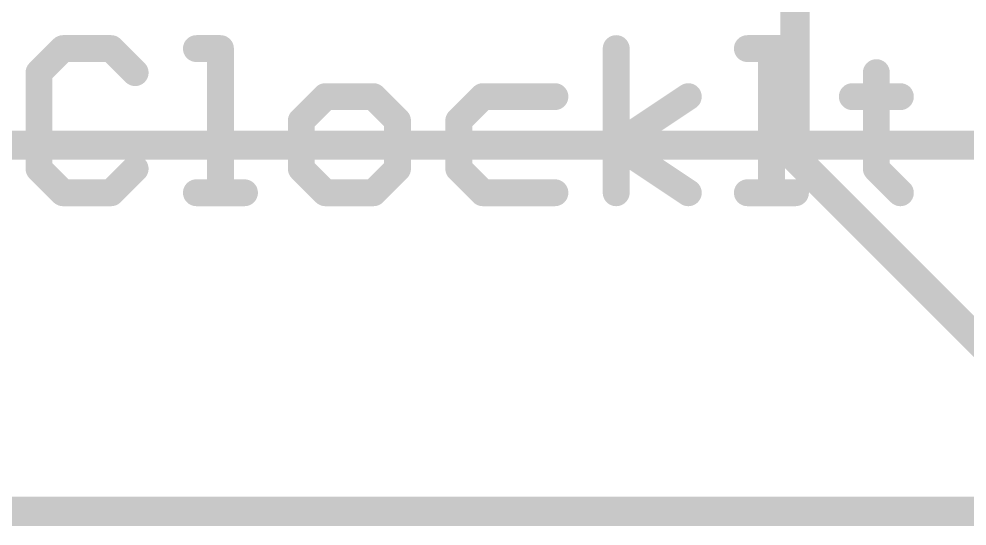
# Model space of a CAD drawing. Extents: x -33 to 32.5, y -8.9 to 49.7.
# Drawn here: x 3.49 to 13.35, y -0.15 to 5.12 of the extents above; entities that cross this region are included whole.
import ezdxf

# ---------------------------------------------------------------- set-up
doc = ezdxf.new("R2010")
doc.units = 0
for name, color, linetype in [('1', 12, 'CONTINUOUS'), ('16', 132, 'CONTINUOUS'), ('20', 53, 'CONTINUOUS'), ('21', 41, 'CONTINUOUS')]:
    doc.layers.add(name, color=color, linetype=linetype)

msp = doc.modelspace()

# ---------------------------------------------------------------- linework, layer by layer
at = {"layer": '1', "const_width": 0.3048}
msp.add_lwpolyline([(-16.51, 3.81), (16.51, 3.81)], dxfattribs=at)
at = {"layer": '16', "const_width": 0.3048}
for points in [[(11.557, 19.05), (11.557, 3.81)], [(11.557, 3.81), (-5.842, 3.81)], [(11.557, 3.81), (11.557, 3.683)], [(11.557, 3.683), (13.6906, 1.5494)]]:
    msp.add_lwpolyline(points, dxfattribs=at)
at = {"layer": '16', "const_width": 0.1524}
for points in [[(11.6332, 3.81, 1), (11.4808, 3.81)], [(11.557, 3.7338, 1), (11.557, 3.8862)], [(11.4808, 3.81, 1), (11.6332, 3.81)], [(11.6109, 3.7369, 1), (11.5031, 3.6291)], [(11.4808, 3.683, 1), (11.6332, 3.683)]]:
    msp.add_lwpolyline(points, format="xyb", dxfattribs=at)
at = {"layer": '20', "const_width": 0.3048}
msp.add_lwpolyline([(-31.75, 0), (31.75, 0)], dxfattribs=at)
at = {"layer": '21', "const_width": 0.2794}
for points in [[(3.9457, 4.8146), (3.6957, 4.5646)], [(4.4456, 4.8146), (3.9457, 4.8146)], [(4.6956, 4.5646), (4.4456, 4.8146)], [(5.3329, 4.8146), (5.5828, 4.8146)], [(5.5828, 4.8146), (5.5828, 3.3147)], [(9.6986, 3.3147), (9.6986, 4.8146)], [(11.0629, 4.8146), (11.5629, 4.8146)], [(11.3129, 3.3147), (11.3129, 4.8146)], [(3.6957, 4.5646), (3.6957, 3.5647)], [(12.4043, 4.5646), (12.4043, 3.5647)], [(6.6743, 4.3146), (6.4243, 4.0646)], [(7.1742, 4.3146), (6.6743, 4.3146)], [(7.4242, 4.0646), (7.1742, 4.3146)], [(8.3114, 4.3146), (8.0615, 4.0646)], [(9.0614, 4.3146), (8.3114, 4.3146)], [(9.6986, 3.8147), (10.4485, 4.3146)], [(12.1543, 4.3146), (12.6543, 4.3146)], [(6.4243, 4.0646), (6.4243, 3.5647)], [(7.4242, 3.5647), (7.4242, 4.0646)], [(8.0615, 4.0646), (8.0615, 3.5647)], [(10.4485, 3.3147), (9.6986, 3.8147)], [(3.6957, 3.5647), (3.9457, 3.3147)], [(4.4456, 3.3147), (4.6956, 3.5647)], [(6.4243, 3.5647), (6.6743, 3.3147)], [(7.1742, 3.3147), (7.4242, 3.5647)], [(8.0615, 3.5647), (8.3114, 3.3147)], [(12.4043, 3.5647), (12.6543, 3.3147)], [(3.9457, 3.3147), (4.4456, 3.3147)], [(5.3329, 3.3147), (5.8328, 3.3147)], [(6.6743, 3.3147), (7.1742, 3.3147)], [(8.3114, 3.3147), (9.0614, 3.3147)], [(11.0629, 3.3147), (11.5629, 3.3147)]]:
    msp.add_lwpolyline(points, dxfattribs=at)
at = {"layer": '21', "const_width": 0.1397}
for points in [[(3.9457, 4.8844, 1), (3.9457, 4.7447)], [(3.9951, 4.7652, 1), (3.8963, 4.864)], [(4.495, 4.864, 1), (4.3962, 4.7652)], [(4.4456, 4.7447, 1), (4.4456, 4.8844)], [(5.3329, 4.8844, 1), (5.3329, 4.7447)], [(5.6527, 4.8146, 1), (5.513, 4.8146)], [(5.5828, 4.7447, 1), (5.5828, 4.8844)], [(9.7685, 4.8146, 1), (9.6288, 4.8146)], [(11.0629, 4.8844, 1), (11.0629, 4.7447)], [(11.3827, 4.8146, 1), (11.243, 4.8146)], [(11.5629, 4.7447, 1), (11.5629, 4.8844)], [(3.7656, 4.5646, 1), (3.6258, 4.5646)], [(3.6463, 4.614, 1), (3.7451, 4.5152)], [(4.6462, 4.5152, 1), (4.745, 4.614)], [(12.4742, 4.5646, 1), (12.3345, 4.5646)], [(6.6743, 4.3845, 1), (6.6743, 4.2448)], [(6.7237, 4.2652, 1), (6.6249, 4.364)], [(7.2236, 4.364, 1), (7.1248, 4.2652)], [(7.1742, 4.2448, 1), (7.1742, 4.3845)], [(8.3114, 4.3845, 1), (8.3114, 4.2448)], [(8.3608, 4.2652, 1), (8.262, 4.364)], [(9.0614, 4.2448, 1), (9.0614, 4.3845)], [(10.4873, 4.2565, 1), (10.4098, 4.3727)], [(12.1543, 4.3845, 1), (12.1543, 4.2448)], [(12.6543, 4.2448, 1), (12.6543, 4.3845)], [(6.4941, 4.0646, 1), (6.3544, 4.0646)], [(6.3749, 4.114, 1), (6.4737, 4.0152)], [(7.4941, 4.0646, 1), (7.3544, 4.0646)], [(7.3748, 4.0152, 1), (7.4736, 4.114)], [(8.1313, 4.0646, 1), (7.9916, 4.0646)], [(8.0121, 4.114, 1), (8.1108, 4.0152)], [(9.7374, 3.8728, 1), (9.6599, 3.7565)], [(9.6599, 3.8728, 1), (9.7374, 3.7565)], [(3.7451, 3.6141, 1), (3.6463, 3.5153)], [(4.745, 3.5153, 1), (4.6462, 3.6141)], [(6.4737, 3.6141, 1), (6.3749, 3.5153)], [(7.4736, 3.5153, 1), (7.3748, 3.6141)], [(8.1108, 3.6141, 1), (8.0121, 3.5153)], [(12.4537, 3.6141, 1), (12.3549, 3.5153)], [(3.6258, 3.5647, 1), (3.7656, 3.5647)], [(6.3544, 3.5647, 1), (6.4941, 3.5647)], [(7.3544, 3.5647, 1), (7.4941, 3.5647)], [(7.9916, 3.5647, 1), (8.1313, 3.5647)], [(12.3345, 3.5647, 1), (12.4742, 3.5647)], [(3.9457, 3.3846, 1), (3.9457, 3.2449)], [(4.4456, 3.2449, 1), (4.4456, 3.3846)], [(5.3329, 3.3846, 1), (5.3329, 3.2449)], [(5.8328, 3.2449, 1), (5.8328, 3.3846)], [(6.6743, 3.3846, 1), (6.6743, 3.2449)], [(7.1742, 3.2449, 1), (7.1742, 3.3846)], [(8.3114, 3.3846, 1), (8.3114, 3.2449)], [(9.0614, 3.2449, 1), (9.0614, 3.3846)], [(11.0629, 3.3846, 1), (11.0629, 3.2449)], [(11.5629, 3.2449, 1), (11.5629, 3.3846)], [(3.8963, 3.2653, 1), (3.9951, 3.3641)], [(4.3962, 3.3641, 1), (4.495, 3.2653)], [(5.513, 3.3147, 1), (5.6527, 3.3147)], [(6.6249, 3.2653, 1), (6.7237, 3.3641)], [(7.1248, 3.3641, 1), (7.2236, 3.2653)], [(8.262, 3.2653, 1), (8.3608, 3.3641)], [(9.6288, 3.3147, 1), (9.7685, 3.3147)], [(10.4098, 3.2566, 1), (10.4873, 3.3728)], [(11.243, 3.3147, 1), (11.3827, 3.3147)], [(12.6049, 3.2653, 1), (12.7037, 3.3641)]]:
    msp.add_lwpolyline(points, format="xyb", dxfattribs=at)

doc.saveas('drawing.dxf')
